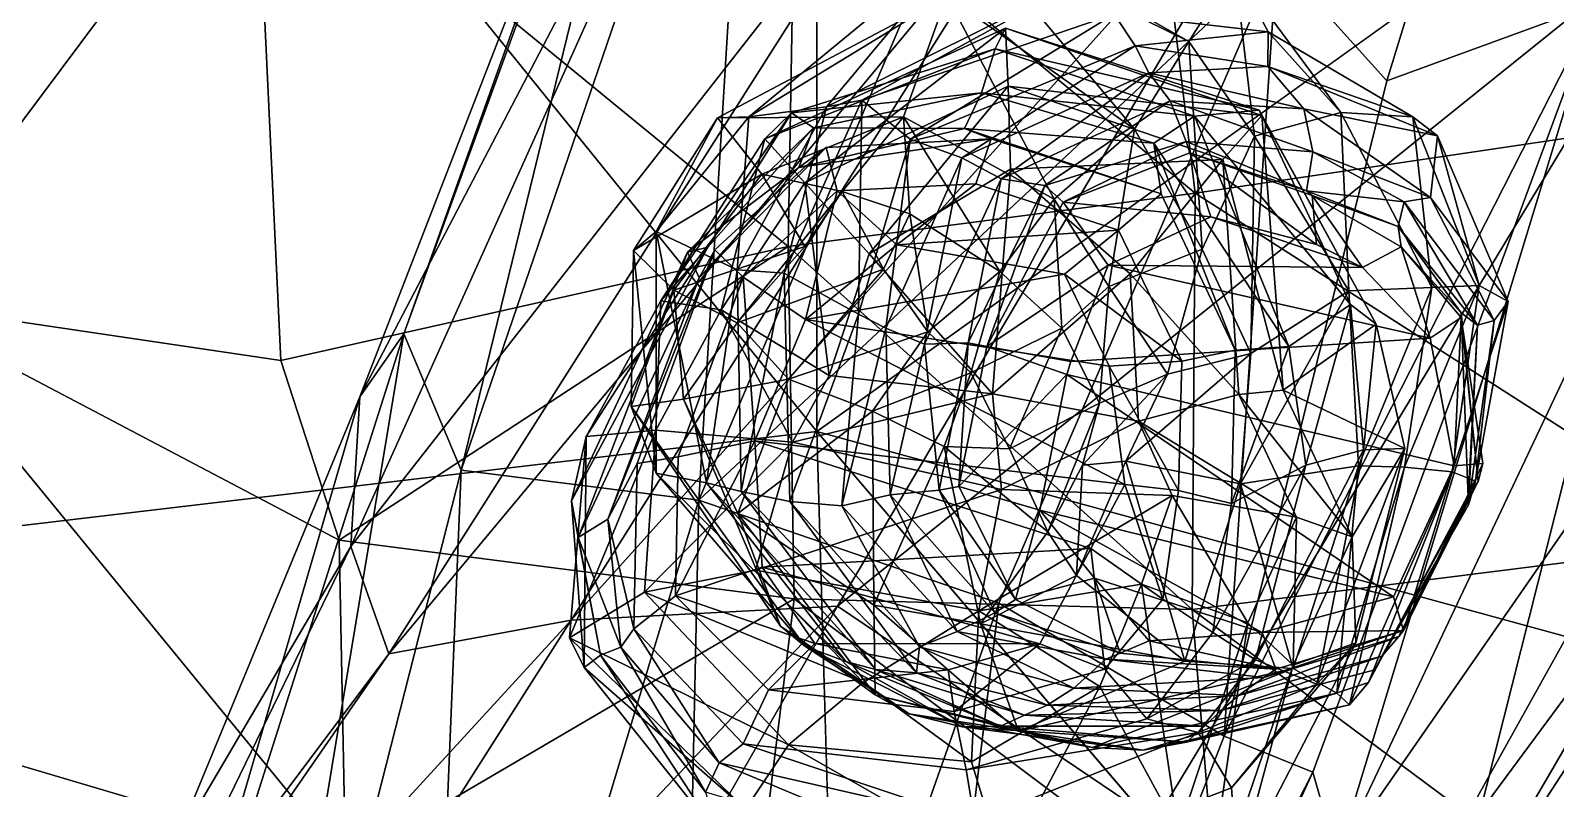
# Model space of a CAD drawing. Header units: metres. Extents: x -8 to 76, y -116 to 59.
# Drawn here: x 15.61 to 35.53, y -81.77 to -71.86 of the extents above; entities that cross this region are included whole.
import ezdxf

# ---------------------------------------------------------------- set-up
doc = ezdxf.new("R2010")
doc.units = ezdxf.units.M

msp = doc.modelspace()

# ---------------------------------------------------------------- linework, layer by layer
at = {"layer": 'jaw_lower_half'}
for points in [[(19.912, -76.652, -25.36), (20.486, -75.828, -20.017), (24.419, -65.027, -22.482)], [(25.418, -66.1, -29.073), (19.912, -76.652, -25.36), (24.419, -65.027, -22.482)], [(20.486, -75.828, -20.017), (24.234, -65.335, -17.611), (24.419, -65.027, -22.482)], [(20.486, -75.828, -20.017), (21.234, -77.61, -14.624), (24.234, -65.335, -17.611)], [(21.234, -77.61, -14.624), (25.046, -66.46, -13.622), (24.234, -65.335, -17.611)], [(35.496, -65.46, -11.374), (31.891, -70.919, -11.265), (33.332, -72.519, -12.246)], [(36.074, -71.516, -15.13), (35.496, -65.46, -11.374), (33.332, -72.519, -12.246)], [(19.793, -78.61, -32.054), (19.912, -76.652, -25.36), (25.418, -66.1, -29.073)], [(27.168, -69.174, -36.67), (19.793, -78.61, -32.054), (25.418, -66.1, -29.073)], [(25.046, -66.46, -13.622), (21.234, -77.61, -14.624), (24.341, -78.003, -11.601)], [(25.046, -66.46, -13.622), (24.341, -78.003, -11.601), (28.244, -68.788, -12.072)], [(32.464, -68.691, -43.371), (22.675, -79.574, -43.165), (28.917, -69.645, -40.757)], [(32.464, -68.691, -43.371), (26.154, -79.391, -46.079), (22.675, -79.574, -43.165)], [(32.464, -68.691, -43.371), (37.536, -70.228, -44.39), (26.154, -79.391, -46.079)], [(28.244, -68.788, -12.072), (24.341, -78.003, -11.601), (31.891, -70.919, -11.265)], [(20.29, -80.012, -37.595), (19.793, -78.61, -32.054), (27.168, -69.174, -36.67)], [(28.917, -69.645, -40.757), (20.29, -80.012, -37.595), (27.168, -69.174, -36.67)], [(22.675, -79.574, -43.165), (20.29, -80.012, -37.595), (28.917, -69.645, -40.757)], [(37.536, -70.228, -44.39), (30.308, -82.195, -47.654), (26.154, -79.391, -46.079)], [(37.536, -70.228, -44.39), (34.075, -83.957, -44.549), (30.308, -82.195, -47.654)], [(37.536, -70.228, -44.39), (40.73, -72.527, -41.909), (34.075, -83.957, -44.549)], [(31.891, -70.919, -11.265), (24.341, -78.003, -11.601), (28.261, -79.35, -11.106)], [(31.891, -70.919, -11.265), (28.261, -79.35, -11.106), (31.203, -81.089, -12.73)], [(31.891, -70.919, -11.265), (31.203, -81.089, -12.73), (33.332, -72.519, -12.246)], [(31.203, -81.089, -12.73), (36.074, -71.516, -15.13), (33.332, -72.519, -12.246)], [(32.364, -81.559, -15.783), (36.074, -71.516, -15.13), (31.203, -81.089, -12.73)], [(32.681, -82.675, -20.097), (36.074, -71.516, -15.13), (32.364, -81.559, -15.783)], [(32.681, -82.675, -20.097), (37.698, -72.06, -18.638), (36.074, -71.516, -15.13)], [(39.739, -72.495, -25.278), (37.698, -72.06, -18.638), (32.681, -82.675, -20.097)], [(33.963, -82.878, -28.316), (39.739, -72.495, -25.278), (32.681, -82.675, -20.097)], [(40.799, -73.621, -37.372), (39.739, -72.495, -25.278), (33.963, -82.878, -28.316)], [(34.075, -83.957, -44.549), (40.73, -72.527, -41.909), (40.799, -73.621, -37.372)], [(33.794, -85.384, -40.682), (40.799, -73.621, -37.372), (33.963, -82.878, -28.316)], [(34.075, -83.957, -44.549), (40.799, -73.621, -37.372), (33.794, -85.384, -40.682)], [(19.912, -76.652, -25.36), (16.412, -88.663, -18.533), (20.486, -75.828, -20.017)], [(16.412, -88.663, -18.533), (18.229, -89.429, -13.108), (20.486, -75.828, -20.017)], [(20.486, -75.828, -20.017), (18.229, -89.429, -13.108), (21.234, -77.61, -14.624)], [(19.793, -78.61, -32.054), (15.157, -88.165, -22.222), (19.912, -76.652, -25.36)], [(19.912, -76.652, -25.36), (15.157, -88.165, -22.222), (16.412, -88.663, -18.533)], [(21.234, -77.61, -14.624), (18.229, -89.429, -13.108), (20.726, -89.985, -11.015)], [(21.234, -77.61, -14.624), (20.726, -89.985, -11.015), (24.341, -78.003, -11.601)], [(24.341, -78.003, -11.601), (20.726, -89.985, -11.015), (24.058, -91.281, -10.9)], [(24.341, -78.003, -11.601), (24.058, -91.281, -10.9), (28.261, -79.35, -11.106)], [(20.29, -80.012, -37.595), (14.159, -88.197, -29.829), (19.793, -78.61, -32.054)], [(14.159, -88.197, -29.829), (15.157, -88.165, -22.222), (19.793, -78.61, -32.054)], [(26.154, -79.391, -46.079), (15.89, -90.249, -45.526), (22.675, -79.574, -43.165)], [(26.154, -79.391, -46.079), (18.667, -92.412, -48.655), (15.89, -90.249, -45.526)], [(26.154, -79.391, -46.079), (30.308, -82.195, -47.654), (18.667, -92.412, -48.655)], [(28.261, -79.35, -11.106), (24.058, -91.281, -10.9), (26.623, -92.825, -12.296)], [(28.261, -79.35, -11.106), (26.623, -92.825, -12.296), (31.203, -81.089, -12.73)], [(22.675, -79.574, -43.165), (14.219, -88.791, -38.137), (20.29, -80.012, -37.595)], [(15.89, -90.249, -45.526), (14.219, -88.791, -38.137), (22.675, -79.574, -43.165)], [(14.219, -88.791, -38.137), (14.159, -88.197, -29.829), (20.29, -80.012, -37.595)], [(32.364, -81.559, -15.783), (31.203, -81.089, -12.73), (26.623, -92.825, -12.296)], [(26.862, -93.553, -16.154), (32.364, -81.559, -15.783), (26.623, -92.825, -12.296)], [(32.681, -82.675, -20.097), (32.364, -81.559, -15.783), (26.862, -93.553, -16.154)]]:
    msp.add_3dface(points, dxfattribs=at)
at = {"layer": 'jaw_upper_half'}
for points in [[(25.882, -43.225, 50.958), (0, -45.094, 54.495), (25.882, -77.105, 43.837)], [(0, -45.094, 54.495), (0, -80.169, 47.123), (25.882, -77.105, 43.837)], [(38.259, -66.537, 10.873), (38.585, -72.836, 9.977), (30.205, -68.798, 12.833)], [(30.205, -68.798, 12.833), (30.825, -73.988, 12.932), (25.597, -69.646, 13.201)], [(30.205, -68.798, 12.833), (38.585, -72.836, 9.977), (30.825, -73.988, 12.932)], [(18.541, -68.972, 20.428), (13.732, -75.413, 22.539), (13.054, -69.669, 23.079)], [(18.541, -68.972, 20.428), (18.881, -76.176, 17.952), (13.732, -75.413, 22.539)], [(25.51, -74.684, 12.077), (18.881, -76.176, 17.952), (18.541, -68.972, 20.428)], [(25.51, -74.684, 12.077), (18.541, -68.972, 20.428), (25.597, -69.646, 13.201)], [(36.967, -69.162, 40.212), (25.882, -77.105, 43.837), (40.646, -81.152, 32.388)], [(25.597, -69.646, 13.201), (30.825, -73.988, 12.932), (25.51, -74.684, 12.077)], [(38.585, -72.836, 9.977), (37.915, -78.535, 10.093), (30.825, -73.988, 12.932)], [(30.825, -73.988, 12.932), (30.788, -79.433, 12.568), (25.51, -74.684, 12.077)], [(30.825, -73.988, 12.932), (37.915, -78.535, 10.093), (30.788, -79.433, 12.568)], [(25.51, -74.684, 12.077), (19.641, -78.526, 16.914), (18.881, -76.176, 17.952)], [(25.51, -74.684, 12.077), (25.588, -79.296, 12.524), (19.641, -78.526, 16.914)], [(25.51, -74.684, 12.077), (30.788, -79.433, 12.568), (25.588, -79.296, 12.524)], [(18.881, -76.176, 17.952), (19.641, -78.526, 16.914), (13.732, -75.413, 22.539)], [(13.732, -75.413, 22.539), (19.641, -78.526, 16.914), (19.725, -82.734, 16.582)], [(13.732, -75.413, 22.539), (19.725, -82.734, 16.582), (14.34, -81.138, 21.719)], [(25.882, -77.105, 43.837), (0, -80.169, 47.123), (26.31, -91.77, 36.527)], [(25.882, -77.105, 43.837), (32.816, -85.228, 35.912), (40.646, -81.152, 32.388)], [(25.588, -79.296, 12.524), (19.725, -82.734, 16.582), (19.641, -78.526, 16.914)], [(37.915, -78.535, 10.093), (37.213, -84.215, 10.072), (30.788, -79.433, 12.568)], [(25.588, -79.296, 12.524), (25.074, -83.47, 13.222), (19.725, -82.734, 16.582)], [(25.588, -79.296, 12.524), (31.118, -83.443, 12.285), (25.074, -83.47, 13.222)], [(25.588, -79.296, 12.524), (30.788, -79.433, 12.568), (31.118, -83.443, 12.285)], [(30.788, -79.433, 12.568), (37.213, -84.215, 10.072), (31.118, -83.443, 12.285)], [(0, -80.169, 47.123), (21.846, -97.17, 34.916), (26.31, -91.77, 36.527)], [(14.34, -81.138, 21.719), (19.568, -85.964, 16.465), (13.63, -84.272, 21.353)], [(14.34, -81.138, 21.719), (19.725, -82.734, 16.582), (19.568, -85.964, 16.465)], [(40.646, -81.152, 32.388), (32.816, -85.228, 35.912), (33.279, -87.776, 28.931)], [(38.842, -81.411, 26.951), (40.646, -81.152, 32.388), (33.279, -87.776, 28.931)], [(35.571, -88.298, 22.414), (38.842, -81.411, 26.951), (33.279, -87.776, 28.931)]]:
    msp.add_3dface(points, dxfattribs=at)
at = {"layer": 'jaw_upper_half', "invisible_edges": 1}
for points in [[(36.967, -69.162, 40.212), (25.882, -43.225, 50.958), (25.882, -77.105, 43.837)], [(32.314, -85.738, 35.957), (25.882, -77.105, 43.837), (26.31, -91.77, 36.527)], [(25.882, -77.105, 43.837), (32.314, -85.738, 35.957), (32.816, -85.228, 35.912)], [(0, -80.169, 47.123), (16.384, -96.538, 36.225), (21.846, -97.17, 34.916)], [(16.384, -96.538, 36.225), (0, -80.169, 47.123), (0, -94.643, 40.152)]]:
    msp.add_3dface(points, dxfattribs=at)
at = {"layer": 'teeth_lower_half'}
for points in [[(28.347, -71.829, -4.087), (28.211, -72.099, -5.345), (25.205, -73.28, -2.993)], [(28.347, -71.829, -4.087), (25.205, -73.28, -2.993), (25.727, -73.855, -2.319)], [(28.347, -71.829, -4.087), (25.727, -73.855, -2.319), (28.381, -72.589, -3.034)], [(31.662, -72.904, -6.246), (28.211, -72.099, -5.345), (28.347, -71.829, -4.087)], [(31.698, -72.972, -4.798), (31.662, -72.904, -6.246), (28.347, -71.829, -4.087)], [(28.347, -71.829, -4.087), (28.381, -72.589, -3.034), (31.698, -72.972, -4.798)], [(28.211, -72.099, -5.345), (25.553, -72.94, -5.599), (25.205, -73.28, -2.993)], [(28.211, -72.099, -5.345), (28.035, -72.675, -7.195), (25.553, -72.94, -5.599)], [(30.816, -72.98, -7.602), (28.035, -72.675, -7.195), (28.211, -72.099, -5.345)], [(31.662, -72.904, -6.246), (30.816, -72.98, -7.602), (28.211, -72.099, -5.345)], [(28.035, -72.675, -7.195), (25.841, -73.136, -7.516), (25.553, -72.94, -5.599)], [(28.381, -72.589, -3.034), (25.727, -73.855, -2.319), (26.568, -74.782, -2.284)], [(28.035, -72.675, -7.195), (27.812, -73.141, -9.215), (25.841, -73.136, -7.516)], [(28.381, -72.589, -3.034), (26.568, -74.782, -2.284), (28.412, -73.676, -2.408)], [(30.284, -73.334, -9.442), (27.812, -73.141, -9.215), (28.035, -72.675, -7.195)], [(30.816, -72.98, -7.602), (30.284, -73.334, -9.442), (28.035, -72.675, -7.195)], [(31.698, -72.972, -4.798), (28.381, -72.589, -3.034), (31.189, -73.547, -3.633)], [(28.381, -72.589, -3.034), (28.412, -73.676, -2.408), (31.189, -73.547, -3.633)], [(32.854, -75.446, -8.87), (30.816, -72.98, -7.602), (31.662, -72.904, -6.246)], [(32.854, -75.446, -8.87), (31.662, -72.904, -6.246), (33.19, -75.7, -6.041)], [(33.19, -75.7, -6.041), (31.662, -72.904, -6.246), (31.698, -72.972, -4.798)], [(24.459, -74.696, -5.361), (23.846, -75.397, -3.167), (25.553, -72.94, -5.599)], [(25.553, -72.94, -5.599), (23.846, -75.397, -3.167), (25.205, -73.28, -2.993)], [(25.841, -73.136, -7.516), (24.459, -74.696, -5.361), (25.553, -72.94, -5.599)], [(32.049, -75.992, -11.168), (30.284, -73.334, -9.442), (30.816, -72.98, -7.602)], [(32.854, -75.446, -8.87), (32.049, -75.992, -11.168), (30.816, -72.98, -7.602)], [(31.698, -72.972, -4.798), (31.189, -73.547, -3.633), (31.977, -76.564, -2.869)], [(33.19, -75.7, -6.041), (31.698, -72.972, -4.798), (31.977, -76.564, -2.869)], [(23.846, -75.397, -3.167), (24.635, -75.514, -1.998), (25.205, -73.28, -2.993)], [(25.841, -73.136, -7.516), (25.647, -73.652, -9.649), (24.191, -74.759, -7.518)], [(24.191, -74.759, -7.518), (24.459, -74.696, -5.361), (25.841, -73.136, -7.516)], [(25.205, -73.28, -2.993), (24.635, -75.514, -1.998), (25.727, -73.855, -2.319)], [(27.812, -73.141, -9.215), (25.647, -73.652, -9.649), (25.841, -73.136, -7.516)], [(28.161, -73.277, -11.23), (25.647, -73.652, -9.649), (27.812, -73.141, -9.215)], [(28.161, -73.277, -11.23), (26.006, -73.391, -11.741), (25.647, -73.652, -9.649)], [(30.38, -73.996, -11.397), (28.161, -73.277, -11.23), (27.812, -73.141, -9.215)], [(30.38, -73.996, -11.397), (27.812, -73.141, -9.215), (30.284, -73.334, -9.442)], [(26.006, -73.391, -11.741), (24.548, -74.731, -11.77), (24.346, -75.097, -9.648)], [(26.006, -73.391, -11.741), (24.346, -75.097, -9.648), (25.647, -73.652, -9.649)], [(31.348, -76.04, -12.508), (30.38, -73.996, -11.397), (30.284, -73.334, -9.442)], [(32.049, -75.992, -11.168), (31.348, -76.04, -12.508), (30.284, -73.334, -9.442)], [(24.346, -75.097, -9.648), (24.191, -74.759, -7.518), (25.647, -73.652, -9.649)], [(28.412, -73.676, -2.408), (26.568, -74.782, -2.284), (28.176, -76.614, -2.234)], [(28.412, -73.676, -2.408), (28.176, -76.614, -2.234), (29.976, -75.043, -1.994)], [(31.189, -73.547, -3.633), (28.412, -73.676, -2.408), (29.976, -75.043, -1.994)], [(31.189, -73.547, -3.633), (29.976, -75.043, -1.994), (31.398, -76.62, -2.267)], [(31.189, -73.547, -3.633), (31.398, -76.62, -2.267), (31.977, -76.564, -2.869)], [(25.727, -73.855, -2.319), (24.635, -75.514, -1.998), (26.046, -76.375, -2.042)], [(25.727, -73.855, -2.319), (26.046, -76.375, -2.042), (26.568, -74.782, -2.284)], [(27.96, -73.867, -13.557), (26.93, -74.666, -14.404), (26.147, -73.957, -13.963)], [(29.823, -74.471, -13.697), (26.93, -74.666, -14.404), (27.96, -73.867, -13.557)], [(26.147, -73.957, -13.963), (25.734, -75.641, -14.541), (24.921, -75.085, -13.988)], [(26.147, -73.957, -13.963), (26.93, -74.666, -14.404), (25.734, -75.641, -14.541)], [(29.823, -74.471, -13.697), (29.12, -75.048, -14.44), (26.93, -74.666, -14.404)], [(30.65, -76.186, -14.591), (29.12, -75.048, -14.44), (29.823, -74.471, -13.697)], [(22.679, -78.014, -5.353), (22.867, -77.17, -3.327), (24.459, -74.696, -5.361)], [(24.191, -74.759, -7.518), (22.679, -78.014, -5.353), (24.459, -74.696, -5.361)], [(24.459, -74.696, -5.361), (22.867, -77.17, -3.327), (23.846, -75.397, -3.167)], [(26.93, -74.666, -14.404), (29.12, -75.048, -14.44), (25.734, -75.641, -14.541)], [(22.763, -78.49, -7.192), (22.679, -78.014, -5.353), (24.191, -74.759, -7.518)], [(24.346, -75.097, -9.648), (22.763, -78.49, -7.192), (24.191, -74.759, -7.518)], [(23.534, -77.524, -11.464), (23.152, -78.25, -9.428), (24.548, -74.731, -11.77)], [(24.548, -74.731, -11.77), (23.152, -78.25, -9.428), (24.346, -75.097, -9.648)], [(26.568, -74.782, -2.284), (26.046, -76.375, -2.042), (28.176, -76.614, -2.234)], [(23.152, -78.25, -9.428), (22.763, -78.49, -7.192), (24.346, -75.097, -9.648)], [(24.921, -75.085, -13.988), (25.072, -77.229, -14.406), (24.071, -77.435, -13.742)], [(24.921, -75.085, -13.988), (25.734, -75.641, -14.541), (25.072, -77.229, -14.406)], [(29.12, -75.048, -14.44), (29.703, -76.25, -15.008), (25.734, -75.641, -14.541)], [(29.976, -75.043, -1.994), (28.176, -76.614, -2.234), (30.084, -76.97, -1.951)], [(30.65, -76.186, -14.591), (29.703, -76.25, -15.008), (29.12, -75.048, -14.44)], [(29.976, -75.043, -1.994), (30.084, -76.97, -1.951), (31.398, -76.62, -2.267)], [(23.846, -75.397, -3.167), (22.867, -77.17, -3.327), (23.778, -77.088, -2.491)], [(23.846, -75.397, -3.167), (23.778, -77.088, -2.491), (24.635, -75.514, -1.998)], [(32.271, -77.544, -11.31), (32.049, -75.992, -11.168), (32.854, -75.446, -8.87)], [(32.271, -77.544, -11.31), (32.854, -75.446, -8.87), (33.024, -77.344, -9.187)], [(33.024, -77.344, -9.187), (32.854, -75.446, -8.87), (33.19, -75.7, -6.041)], [(24.635, -75.514, -1.998), (23.778, -77.088, -2.491), (25.564, -77.245, -2.072)], [(24.635, -75.514, -1.998), (25.564, -77.245, -2.072), (26.046, -76.375, -2.042)], [(25.734, -75.641, -14.541), (29.909, -77.8, -15.134), (25.072, -77.229, -14.406)], [(25.734, -75.641, -14.541), (29.703, -76.25, -15.008), (29.909, -77.8, -15.134)], [(33.565, -77.329, -6.023), (33.19, -75.7, -6.041), (31.977, -76.564, -2.869)], [(33.024, -77.344, -9.187), (33.19, -75.7, -6.041), (33.565, -77.329, -6.023)], [(31.302, -78.048, -12.644), (31.348, -76.04, -12.508), (32.049, -75.992, -11.168)], [(31.302, -78.048, -12.644), (32.049, -75.992, -11.168), (32.271, -77.544, -11.31)], [(29.703, -76.25, -15.008), (30.65, -76.186, -14.591), (30.61, -77.878, -14.707)], [(29.703, -76.25, -15.008), (30.61, -77.878, -14.707), (29.909, -77.8, -15.134)], [(26.046, -76.375, -2.042), (25.564, -77.245, -2.072), (28.176, -76.614, -2.234)], [(28.296, -77.863, -2.985), (28.176, -76.614, -2.234), (25.564, -77.245, -2.072)], [(30.084, -76.97, -1.951), (28.176, -76.614, -2.234), (28.296, -77.863, -2.985)], [(31.398, -76.62, -2.267), (30.084, -76.97, -1.951), (32.151, -78.227, -2.901)], [(32.875, -78.485, -3.64), (31.977, -76.564, -2.869), (31.398, -76.62, -2.267)], [(32.875, -78.485, -3.64), (31.398, -76.62, -2.267), (32.151, -78.227, -2.901)], [(33.565, -77.329, -6.023), (31.977, -76.564, -2.869), (32.875, -78.485, -3.64)], [(22.651, -79.802, -3.163), (23.633, -79.208, -2.003), (23.778, -77.088, -2.491)], [(22.867, -77.17, -3.327), (22.651, -79.802, -3.163), (23.778, -77.088, -2.491)], [(23.778, -77.088, -2.491), (23.633, -79.208, -2.003), (25.564, -77.245, -2.072)], [(30.524, -77.943, -2.409), (30.084, -76.97, -1.951), (28.296, -77.863, -2.985)], [(30.084, -76.97, -1.951), (30.524, -77.943, -2.409), (32.151, -78.227, -2.901)], [(22.843, -80.193, -5.32), (22.651, -79.802, -3.163), (22.867, -77.17, -3.327)], [(22.843, -80.193, -5.32), (22.867, -77.17, -3.327), (22.679, -78.014, -5.353)], [(25.564, -77.245, -2.072), (23.633, -79.208, -2.003), (25.081, -78.921, -1.561)], [(25.072, -77.229, -14.406), (24.036, -79.253, -13.748), (24.071, -77.435, -13.742)], [(25.072, -77.229, -14.406), (25.168, -78.878, -14.401), (24.036, -79.253, -13.748)], [(25.072, -77.229, -14.406), (29.461, -78.637, -14.883), (25.168, -78.878, -14.401)], [(25.072, -77.229, -14.406), (29.909, -77.8, -15.134), (29.461, -78.637, -14.883)], [(25.564, -77.245, -2.072), (25.081, -78.921, -1.561), (28.296, -77.863, -2.985)], [(31.615, -80.09, -10.664), (32.271, -77.544, -11.31), (33.024, -77.344, -9.187)], [(31.615, -80.09, -10.664), (33.024, -77.344, -9.187), (32.415, -80.41, -8.769)], [(32.415, -80.41, -8.769), (33.024, -77.344, -9.187), (33.565, -77.329, -6.023)], [(32.415, -80.41, -8.769), (33.565, -77.329, -6.023), (32.925, -79.87, -5.666)], [(32.925, -79.87, -5.666), (33.565, -77.329, -6.023), (32.875, -78.485, -3.64)], [(23.493, -79.687, -11.467), (23.152, -78.25, -9.428), (23.534, -77.524, -11.464)], [(31.057, -79.733, -12.246), (31.302, -78.048, -12.644), (32.271, -77.544, -11.31)], [(31.057, -79.733, -12.246), (32.271, -77.544, -11.31), (31.615, -80.09, -10.664)], [(28.296, -77.863, -2.985), (25.081, -78.921, -1.561), (27.999, -79.451, -2.222)], [(28.296, -77.863, -2.985), (27.999, -79.451, -2.222), (30.524, -77.943, -2.409)], [(29.909, -77.8, -15.134), (30.405, -79.299, -14.367), (29.461, -78.637, -14.883)], [(29.909, -77.8, -15.134), (30.61, -77.878, -14.707), (30.405, -79.299, -14.367)], [(23.056, -80.029, -7.229), (22.843, -80.193, -5.32), (22.679, -78.014, -5.353)], [(23.056, -80.029, -7.229), (22.679, -78.014, -5.353), (22.763, -78.49, -7.192)], [(30.524, -77.943, -2.409), (27.999, -79.451, -2.222), (30.126, -79.101, -2.253)], [(30.524, -77.943, -2.409), (30.126, -79.101, -2.253), (31.516, -79.608, -2.472)], [(30.524, -77.943, -2.409), (31.516, -79.608, -2.472), (32.151, -78.227, -2.901)], [(23.322, -79.925, -9.328), (22.763, -78.49, -7.192), (23.152, -78.25, -9.428)], [(23.493, -79.687, -11.467), (23.322, -79.925, -9.328), (23.152, -78.25, -9.428)], [(32.104, -80.163, -3.252), (32.151, -78.227, -2.901), (31.516, -79.608, -2.472)], [(32.104, -80.163, -3.252), (32.875, -78.485, -3.64), (32.151, -78.227, -2.901)], [(23.322, -79.925, -9.328), (23.056, -80.029, -7.229), (22.763, -78.49, -7.192)], [(32.925, -79.87, -5.666), (32.875, -78.485, -3.64), (32.104, -80.163, -3.252)], [(29.461, -78.637, -14.883), (28.798, -79.881, -14.434), (25.168, -78.878, -14.401)], [(29.461, -78.637, -14.883), (29.645, -80.214, -14.083), (28.798, -79.881, -14.434)], [(29.461, -78.637, -14.883), (30.405, -79.299, -14.367), (29.645, -80.214, -14.083)], [(25.168, -78.878, -14.401), (25.857, -79.878, -14.095), (24.036, -79.253, -13.748)], [(25.168, -78.878, -14.401), (28.798, -79.881, -14.434), (25.857, -79.878, -14.095)], [(25.081, -78.921, -1.561), (23.633, -79.208, -2.003), (26.489, -80.39, -1.553)], [(25.081, -78.921, -1.561), (26.489, -80.39, -1.553), (27.999, -79.451, -2.222)], [(25.513, -81.203, -1.802), (23.633, -79.208, -2.003), (22.651, -79.802, -3.163)], [(23.633, -79.208, -2.003), (25.513, -81.203, -1.802), (26.489, -80.39, -1.553)], [(24.036, -79.253, -13.748), (25.857, -79.878, -14.095), (25.253, -80.484, -13.557)], [(30.126, -79.101, -2.253), (27.999, -79.451, -2.222), (29.579, -80.44, -2.172)], [(30.126, -79.101, -2.253), (29.579, -80.44, -2.172), (30.603, -82.327, -2.07)], [(30.126, -79.101, -2.253), (30.603, -82.327, -2.07), (31.516, -79.608, -2.472)], [(27.999, -79.451, -2.222), (26.489, -80.39, -1.553), (27.903, -81.427, -2.349)], [(27.999, -79.451, -2.222), (27.903, -81.427, -2.349), (29.579, -80.44, -2.172)], [(23.493, -79.687, -11.467), (24.606, -81.44, -8.985), (23.322, -79.925, -9.328)], [(24.921, -81.191, -11.1), (24.606, -81.44, -8.985), (23.493, -79.687, -11.467)], [(30.925, -83.629, -3.671), (31.516, -79.608, -2.472), (30.603, -82.327, -2.07)], [(30.925, -83.629, -3.671), (32.104, -80.163, -3.252), (31.516, -79.608, -2.472)], [(22.843, -80.193, -5.32), (24.951, -82.043, -2.353), (22.651, -79.802, -3.163)], [(22.651, -79.802, -3.163), (24.951, -82.043, -2.353), (25.513, -81.203, -1.802)], [(25.857, -79.878, -14.095), (27.6, -80.222, -14.251), (25.253, -80.484, -13.557)], [(28.798, -79.881, -14.434), (27.6, -80.222, -14.251), (25.857, -79.878, -14.095)], [(28.798, -79.881, -14.434), (27.676, -80.766, -13.704), (27.6, -80.222, -14.251)], [(28.798, -79.881, -14.434), (29.645, -80.214, -14.083), (27.676, -80.766, -13.704)], [(31.057, -79.733, -12.246), (31.615, -80.09, -10.664), (30.195, -80.864, -11.742)], [(31.299, -81.765, -8.476), (32.415, -80.41, -8.769), (32.925, -79.87, -5.666)], [(31.299, -81.765, -8.476), (32.925, -79.87, -5.666), (31.378, -82.857, -5.856)], [(31.378, -82.857, -5.856), (32.925, -79.87, -5.666), (32.104, -80.163, -3.252)], [(23.056, -80.029, -7.229), (24.614, -82.417, -4.99), (22.843, -80.193, -5.32)], [(23.322, -79.925, -9.328), (24.428, -81.822, -6.951), (23.056, -80.029, -7.229)], [(24.428, -81.822, -6.951), (24.614, -82.417, -4.99), (23.056, -80.029, -7.229)], [(24.606, -81.44, -8.985), (24.428, -81.822, -6.951), (23.322, -79.925, -9.328)], [(30.195, -80.864, -11.742), (31.615, -80.09, -10.664), (30.864, -81.044, -10.291)], [(31.615, -80.09, -10.664), (32.415, -80.41, -8.769), (30.864, -81.044, -10.291)], [(24.614, -82.417, -4.99), (24.951, -82.043, -2.353), (22.843, -80.193, -5.32)], [(27.6, -80.222, -14.251), (27.676, -80.766, -13.704), (25.253, -80.484, -13.557)], [(31.378, -82.857, -5.856), (32.104, -80.163, -3.252), (30.925, -83.629, -3.671)], [(26.489, -80.39, -1.553), (25.513, -81.203, -1.802), (27.903, -81.427, -2.349)], [(29.579, -80.44, -2.172), (27.903, -81.427, -2.349), (28.332, -82.816, -2.412)], [(29.579, -80.44, -2.172), (28.332, -82.816, -2.412), (30.603, -82.327, -2.07)], [(30.864, -81.044, -10.291), (32.415, -80.41, -8.769), (31.299, -81.765, -8.476)], [(30.864, -81.044, -10.291), (27.832, -81.531, -11.276), (30.195, -80.864, -11.742)], [(30.864, -81.044, -10.291), (27.945, -82.201, -9.057), (27.832, -81.531, -11.276)], [(27.945, -82.201, -9.057), (24.606, -81.44, -8.985), (24.921, -81.191, -11.1)], [(27.945, -82.201, -9.057), (24.921, -81.191, -11.1), (27.832, -81.531, -11.276)], [(28.332, -82.816, -2.412), (25.513, -81.203, -1.802), (24.951, -82.043, -2.353)], [(25.513, -81.203, -1.802), (28.332, -82.816, -2.412), (27.903, -81.427, -2.349)], [(28.22, -82.954, -7.241), (24.428, -81.822, -6.951), (24.606, -81.44, -8.985)], [(28.22, -82.954, -7.241), (24.606, -81.44, -8.985), (27.945, -82.201, -9.057)], [(31.378, -82.857, -5.856), (28.22, -82.954, -7.241), (31.299, -81.765, -8.476)]]:
    msp.add_3dface(points, dxfattribs=at)
at = {"layer": 'teeth_lower_half', "invisible_edges": 1}
for points in [[(28.161, -73.277, -11.23), (26.147, -73.957, -13.963), (26.006, -73.391, -11.741)], [(26.147, -73.957, -13.963), (28.161, -73.277, -11.23), (27.96, -73.867, -13.557)], [(28.161, -73.277, -11.23), (29.823, -74.471, -13.697), (27.96, -73.867, -13.557)], [(29.823, -74.471, -13.697), (28.161, -73.277, -11.23), (30.38, -73.996, -11.397)], [(26.006, -73.391, -11.741), (24.921, -75.085, -13.988), (24.548, -74.731, -11.77)], [(24.921, -75.085, -13.988), (26.006, -73.391, -11.741), (26.147, -73.957, -13.963)], [(31.348, -76.04, -12.508), (29.823, -74.471, -13.697), (30.38, -73.996, -11.397)], [(29.823, -74.471, -13.697), (31.348, -76.04, -12.508), (30.65, -76.186, -14.591)], [(24.921, -75.085, -13.988), (23.534, -77.524, -11.464), (24.548, -74.731, -11.77)], [(23.534, -77.524, -11.464), (24.921, -75.085, -13.988), (24.071, -77.435, -13.742)], [(31.302, -78.048, -12.644), (30.65, -76.186, -14.591), (31.348, -76.04, -12.508)], [(30.65, -76.186, -14.591), (31.302, -78.048, -12.644), (30.61, -77.878, -14.707)], [(24.071, -77.435, -13.742), (23.493, -79.687, -11.467), (23.534, -77.524, -11.464)], [(23.493, -79.687, -11.467), (24.071, -77.435, -13.742), (24.036, -79.253, -13.748)], [(30.61, -77.878, -14.707), (31.057, -79.733, -12.246), (30.405, -79.299, -14.367)], [(31.057, -79.733, -12.246), (30.61, -77.878, -14.707), (31.302, -78.048, -12.644)], [(24.036, -79.253, -13.748), (24.921, -81.191, -11.1), (23.493, -79.687, -11.467)], [(24.921, -81.191, -11.1), (24.036, -79.253, -13.748), (25.253, -80.484, -13.557)], [(31.057, -79.733, -12.246), (29.645, -80.214, -14.083), (30.405, -79.299, -14.367)], [(29.645, -80.214, -14.083), (31.057, -79.733, -12.246), (30.195, -80.864, -11.742)], [(29.645, -80.214, -14.083), (27.832, -81.531, -11.276), (27.676, -80.766, -13.704)], [(27.832, -81.531, -11.276), (29.645, -80.214, -14.083), (30.195, -80.864, -11.742)], [(25.253, -80.484, -13.557), (27.832, -81.531, -11.276), (24.921, -81.191, -11.1)], [(27.832, -81.531, -11.276), (25.253, -80.484, -13.557), (27.676, -80.766, -13.704)], [(30.864, -81.044, -10.291), (28.22, -82.954, -7.241), (27.945, -82.201, -9.057)], [(28.22, -82.954, -7.241), (30.864, -81.044, -10.291), (31.299, -81.765, -8.476)]]:
    msp.add_3dface(points, dxfattribs=at)
at = {"layer": 'teeth_upper_half'}
for points in [[(27.897, -70.595, 1.932), (27.581, -71.407, 1.167), (24.995, -72.99, 2.827)], [(27.897, -70.595, 1.932), (24.995, -72.99, 2.827), (26.011, -72.859, 4.554)], [(29.33, -71.203, 4.56), (27.897, -70.595, 1.932), (26.011, -72.859, 4.554)], [(30.032, -73.151, -0.136), (27.581, -71.407, 1.167), (27.897, -70.595, 1.932)], [(30.745, -72.005, 0.936), (30.032, -73.151, -0.136), (27.897, -70.595, 1.932)], [(30.745, -72.005, 0.936), (27.897, -70.595, 1.932), (29.33, -71.203, 4.56)], [(31.342, -71.056, 2.251), (30.745, -72.005, 0.936), (29.33, -71.203, 4.56)], [(31.778, -71.878, 5.236), (31.342, -71.056, 2.251), (29.767, -71.646, 5.682)], [(31.602, -73.245, 0.436), (30.745, -72.005, 0.936), (31.342, -71.056, 2.251)], [(32.729, -72.934, 1.498), (31.342, -71.056, 2.251), (31.778, -71.878, 5.236)], [(32.729, -72.934, 1.498), (31.602, -73.245, 0.436), (31.342, -71.056, 2.251)], [(29.33, -71.203, 4.56), (26.011, -72.859, 4.554), (26.47, -72.772, 5.994)], [(29.767, -71.646, 5.682), (29.33, -71.203, 4.56), (26.47, -72.772, 5.994)], [(27.581, -71.407, 1.167), (24.586, -73.002, 2.256), (24.995, -72.99, 2.827)], [(27.581, -71.407, 1.167), (27.017, -72.989, 0.947), (24.586, -73.002, 2.256)], [(27.581, -71.407, 1.167), (28.982, -74.068, -0.096), (27.017, -72.989, 0.947)], [(27.581, -71.407, 1.167), (30.032, -73.151, -0.136), (28.982, -74.068, -0.096)], [(29.767, -71.646, 5.682), (26.47, -72.772, 5.994), (27.103, -73.281, 7.954)], [(30.043, -72.063, 7.211), (29.767, -71.646, 5.682), (27.103, -73.281, 7.954)], [(31.778, -71.878, 5.236), (29.767, -71.646, 5.682), (30.043, -72.063, 7.211)], [(31.778, -71.878, 5.236), (30.043, -72.063, 7.211), (31.775, -72.332, 6.972)], [(33.67, -72.991, 3.514), (31.778, -71.878, 5.236), (31.775, -72.332, 6.972)], [(33.67, -72.991, 3.514), (32.729, -72.934, 1.498), (31.778, -71.878, 5.236)], [(30.043, -72.063, 7.211), (27.103, -73.281, 7.954), (27.777, -73.526, 9.195)], [(30.221, -72.417, 8.596), (30.043, -72.063, 7.211), (27.777, -73.526, 9.195)], [(30.919, -74.723, -0.742), (30.032, -73.151, -0.136), (30.745, -72.005, 0.936)], [(31.775, -72.332, 6.972), (30.043, -72.063, 7.211), (30.221, -72.417, 8.596)], [(31.602, -73.245, 0.436), (30.919, -74.723, -0.742), (30.745, -72.005, 0.936)], [(30.221, -72.417, 8.596), (27.777, -73.526, 9.195), (28.291, -73.801, 10.647)], [(30.498, -72.783, 10.361), (30.221, -72.417, 8.596), (28.291, -73.801, 10.647)], [(32.247, -72.885, 8.315), (31.775, -72.332, 6.972), (30.221, -72.417, 8.596)], [(32.247, -72.885, 8.315), (30.221, -72.417, 8.596), (30.498, -72.783, 10.361)], [(33.993, -73.24, 6.127), (31.775, -72.332, 6.972), (32.247, -72.885, 8.315)], [(33.993, -73.24, 6.127), (33.67, -72.991, 3.514), (31.775, -72.332, 6.972)], [(24.995, -72.99, 2.827), (24.842, -74.993, 5.506), (26.011, -72.859, 4.554)], [(26.011, -72.859, 4.554), (24.842, -74.993, 5.506), (25.454, -75.036, 6.612)], [(26.011, -72.859, 4.554), (25.454, -75.036, 6.612), (26.47, -72.772, 5.994)], [(26.47, -72.772, 5.994), (25.454, -75.036, 6.612), (26.428, -75.573, 9.406)], [(26.47, -72.772, 5.994), (26.428, -75.573, 9.406), (27.103, -73.281, 7.954)], [(30.498, -72.783, 10.361), (28.291, -73.801, 10.647), (28.861, -73.89, 11.904)], [(30.709, -73.315, 11.48), (30.498, -72.783, 10.361), (28.861, -73.89, 11.904)], [(32.365, -73.446, 9.964), (30.498, -72.783, 10.361), (30.709, -73.315, 11.48)], [(32.365, -73.446, 9.964), (32.247, -72.885, 8.315), (30.498, -72.783, 10.361)], [(33.993, -73.24, 6.127), (32.247, -72.885, 8.315), (33.9, -74.044, 7.96)], [(33.9, -74.044, 7.96), (32.247, -72.885, 8.315), (32.365, -73.446, 9.964)], [(24.586, -73.002, 2.256), (23.486, -74.738, 2.728), (23.785, -74.49, 3.468)], [(25.166, -73.742, 1.234), (23.486, -74.738, 2.728), (24.586, -73.002, 2.256)], [(24.586, -73.002, 2.256), (23.785, -74.49, 3.468), (24.995, -72.99, 2.827)], [(24.995, -72.99, 2.827), (23.785, -74.49, 3.468), (24.842, -74.993, 5.506)], [(27.017, -72.989, 0.947), (25.166, -73.742, 1.234), (24.586, -73.002, 2.256)], [(27.017, -72.989, 0.947), (26.214, -73.965, 0.778), (25.166, -73.742, 1.234)], [(27.017, -72.989, 0.947), (27.098, -74.258, 0.571), (26.214, -73.965, 0.778)], [(27.017, -72.989, 0.947), (28.272, -75.013, 0.145), (27.098, -74.258, 0.571)], [(27.017, -72.989, 0.947), (28.982, -74.068, -0.096), (28.272, -75.013, 0.145)], [(32.729, -72.934, 1.498), (32.835, -75.264, 0.439), (31.602, -73.245, 0.436)], [(33.919, -75.221, 1.819), (32.729, -72.934, 1.498), (33.67, -72.991, 3.514)], [(32.835, -75.264, 0.439), (32.729, -72.934, 1.498), (33.919, -75.221, 1.819)], [(33.919, -75.221, 1.819), (33.67, -72.991, 3.514), (34.536, -75.194, 3.31)], [(34.536, -75.194, 3.31), (33.67, -72.991, 3.514), (33.993, -73.24, 6.127)], [(27.103, -73.281, 7.954), (26.428, -75.573, 9.406), (26.786, -75.755, 9.438)], [(27.103, -73.281, 7.954), (26.786, -75.755, 9.438), (27.777, -73.526, 9.195)], [(30.709, -73.315, 11.48), (28.861, -73.89, 11.904), (29.099, -74.108, 12.505)], [(30.032, -73.151, -0.136), (29.696, -75.208, -0.66), (28.982, -74.068, -0.096)], [(30.756, -73.463, 11.841), (30.709, -73.315, 11.48), (29.099, -74.108, 12.505)], [(30.032, -73.151, -0.136), (30.919, -74.723, -0.742), (29.696, -75.208, -0.66)], [(32.279, -73.959, 11.03), (30.709, -73.315, 11.48), (30.756, -73.463, 11.841)], [(32.365, -73.446, 9.964), (30.709, -73.315, 11.48), (32.279, -73.959, 11.03)], [(31.554, -76.084, -0.694), (30.919, -74.723, -0.742), (31.602, -73.245, 0.436)], [(31.602, -73.245, 0.436), (32.835, -75.264, 0.439), (31.554, -76.084, -0.694)], [(34.916, -75.407, 5.435), (33.993, -73.24, 6.127), (33.9, -74.044, 7.96)], [(34.536, -75.194, 3.31), (33.993, -73.24, 6.127), (34.916, -75.407, 5.435)], [(31.029, -74.296, 13.642), (30.756, -73.463, 11.841), (29.099, -74.108, 12.505)], [(32.41, -74.66, 13.291), (32.356, -74.019, 11.637), (30.756, -73.463, 11.841)], [(32.41, -74.66, 13.291), (30.756, -73.463, 11.841), (31.029, -74.296, 13.642)], [(32.356, -74.019, 11.637), (32.279, -73.959, 11.03), (30.756, -73.463, 11.841)], [(33.555, -74.104, 9.606), (32.365, -73.446, 9.964), (32.279, -73.959, 11.03)], [(33.9, -74.044, 7.96), (32.365, -73.446, 9.964), (33.555, -74.104, 9.606)], [(26.786, -75.755, 9.438), (27.288, -75.964, 10.887), (27.777, -73.526, 9.195)], [(27.777, -73.526, 9.195), (27.288, -75.964, 10.887), (28.291, -73.801, 10.647)], [(24.013, -75.259, 1.487), (23.486, -74.738, 2.728), (25.166, -73.742, 1.234)], [(25.166, -73.742, 1.234), (25.727, -74.688, 0.931), (24.013, -75.259, 1.487)], [(25.166, -73.742, 1.234), (26.214, -73.965, 0.778), (25.727, -74.688, 0.931)], [(27.288, -75.964, 10.887), (27.859, -75.944, 12.18), (28.291, -73.801, 10.647)], [(28.291, -73.801, 10.647), (27.859, -75.944, 12.18), (28.861, -73.89, 11.904)], [(27.859, -75.944, 12.18), (28.106, -75.994, 12.676), (28.861, -73.89, 11.904)], [(28.861, -73.89, 11.904), (28.106, -75.994, 12.676), (29.099, -74.108, 12.505)], [(26.214, -73.965, 0.778), (26.753, -74.981, 0.771), (24.841, -75.684, 0.703)], [(24.841, -75.684, 0.703), (25.727, -74.688, 0.931), (26.214, -73.965, 0.778)], [(26.214, -73.965, 0.778), (27.098, -74.258, 0.571), (26.753, -74.981, 0.771)], [(28.106, -75.994, 12.676), (29.691, -74.931, 14.202), (29.099, -74.108, 12.505)], [(28.982, -74.068, -0.096), (29.083, -75.755, 0.237), (28.272, -75.013, 0.145)], [(29.696, -75.208, -0.66), (29.083, -75.755, 0.237), (28.982, -74.068, -0.096)], [(31.029, -74.296, 13.642), (29.099, -74.108, 12.505), (29.691, -74.931, 14.202)], [(33.478, -74.426, 10.497), (32.279, -73.959, 11.03), (32.356, -74.019, 11.637)], [(33.555, -74.104, 9.606), (32.279, -73.959, 11.03), (33.478, -74.426, 10.497)], [(33.515, -74.689, 11.266), (32.356, -74.019, 11.637), (33.013, -74.959, 13.019)], [(33.013, -74.959, 13.019), (32.356, -74.019, 11.637), (32.41, -74.66, 13.291)], [(33.515, -74.689, 11.266), (33.478, -74.426, 10.497), (32.356, -74.019, 11.637)], [(34.514, -75.716, 8.873), (33.555, -74.104, 9.606), (33.478, -74.426, 10.497)], [(34.733, -75.656, 7.538), (33.9, -74.044, 7.96), (33.555, -74.104, 9.606)], [(34.733, -75.656, 7.538), (33.555, -74.104, 9.606), (34.514, -75.716, 8.873)], [(34.916, -75.407, 5.435), (33.9, -74.044, 7.96), (34.733, -75.656, 7.538)], [(27.098, -74.258, 0.571), (27.334, -75.8, 0.589), (26.753, -74.981, 0.771)], [(27.098, -74.258, 0.571), (28.272, -75.013, 0.145), (27.334, -75.8, 0.589)], [(31.029, -74.296, 13.642), (29.691, -74.931, 14.202), (33.013, -74.959, 13.019)], [(33.013, -74.959, 13.019), (32.41, -74.66, 13.291), (31.029, -74.296, 13.642)], [(23.486, -74.738, 2.728), (23.785, -77.65, 3.541), (23.785, -74.49, 3.468)], [(23.785, -74.49, 3.468), (24.44, -77.777, 5.048), (24.842, -74.993, 5.506)], [(23.785, -77.65, 3.541), (24.44, -77.777, 5.048), (23.785, -74.49, 3.468)], [(34.302, -75.554, 9.966), (33.478, -74.426, 10.497), (33.515, -74.689, 11.266)], [(34.514, -75.716, 8.873), (33.478, -74.426, 10.497), (34.302, -75.554, 9.966)], [(25.727, -74.688, 0.931), (24.841, -75.684, 0.703), (24.013, -75.259, 1.487)], [(33.515, -74.689, 11.266), (33.013, -74.959, 13.019), (33.895, -75.886, 12.752)], [(34.302, -75.615, 10.772), (33.515, -74.689, 11.266), (33.895, -75.886, 12.752)], [(34.302, -75.554, 9.966), (33.515, -74.689, 11.266), (34.302, -75.615, 10.772)], [(23.458, -76.78, 2.587), (23.785, -77.65, 3.541), (23.486, -74.738, 2.728)], [(24.013, -75.259, 1.487), (23.458, -76.78, 2.587), (23.486, -74.738, 2.728)], [(30.919, -74.723, -0.742), (30.465, -76.355, -0.348), (29.696, -75.208, -0.66)], [(30.919, -74.723, -0.742), (31.554, -76.084, -0.694), (30.465, -76.355, -0.348)], [(24.44, -77.777, 5.048), (24.895, -77.889, 6.375), (24.842, -74.993, 5.506)], [(26.753, -74.981, 0.771), (25.513, -76.419, 0.163), (24.841, -75.684, 0.703)], [(24.842, -74.993, 5.506), (24.895, -77.889, 6.375), (25.454, -75.036, 6.612)], [(24.895, -77.889, 6.375), (25.529, -78.023, 8.148), (25.454, -75.036, 6.612)], [(25.454, -75.036, 6.612), (25.529, -78.023, 8.148), (26.428, -75.573, 9.406)], [(26.753, -74.981, 0.771), (27.334, -75.8, 0.589), (25.513, -76.419, 0.163)], [(28.272, -75.013, 0.145), (27.897, -76.34, 0.299), (27.334, -75.8, 0.589)], [(28.272, -75.013, 0.145), (29.083, -75.755, 0.237), (27.897, -76.34, 0.299)], [(28.106, -75.994, 12.676), (29.2, -76.188, 14.22), (29.691, -74.931, 14.202)], [(29.691, -74.931, 14.202), (29.2, -76.188, 14.22), (33.895, -75.886, 12.752)], [(33.013, -74.959, 13.019), (29.691, -74.931, 14.202), (33.895, -75.886, 12.752)], [(24.142, -76.684, 1.34), (23.458, -76.78, 2.587), (24.013, -75.259, 1.487)], [(24.013, -75.259, 1.487), (24.841, -75.684, 0.703), (24.142, -76.684, 1.34)], [(29.578, -76.734, -0.433), (29.083, -75.755, 0.237), (29.696, -75.208, -0.66)], [(29.696, -75.208, -0.66), (30.465, -76.355, -0.348), (29.578, -76.734, -0.433)], [(32.835, -75.264, 0.439), (31.418, -77.789, -0.717), (31.554, -76.084, -0.694)], [(31.418, -77.789, -0.717), (32.835, -75.264, 0.439), (32.959, -77.555, 0.879)], [(32.959, -77.555, 0.879), (32.835, -75.264, 0.439), (33.919, -75.221, 1.819)], [(32.959, -77.555, 0.879), (33.919, -75.221, 1.819), (33.559, -77.574, 1.856)], [(33.559, -77.574, 1.856), (33.919, -75.221, 1.819), (34.536, -75.194, 3.31)], [(33.559, -77.574, 1.856), (34.536, -75.194, 3.31), (34.184, -77.635, 3.495)], [(34.184, -77.635, 3.495), (34.536, -75.194, 3.31), (34.916, -75.407, 5.435)], [(34.184, -77.635, 3.495), (34.916, -75.407, 5.435), (34.49, -77.754, 5.326)], [(34.49, -77.754, 5.326), (34.916, -75.407, 5.435), (34.733, -75.656, 7.538)], [(24.841, -75.684, 0.703), (25.513, -76.419, 0.163), (24.142, -76.684, 1.34)], [(25.529, -78.023, 8.148), (26.21, -78.078, 9.557), (26.428, -75.573, 9.406)], [(26.428, -75.573, 9.406), (26.21, -78.078, 9.557), (26.786, -75.755, 9.438)], [(34.302, -75.615, 10.772), (33.895, -75.886, 12.752), (34.21, -77.553, 12.591)], [(34.585, -77.524, 10.601), (34.302, -75.615, 10.772), (34.21, -77.553, 12.591)], [(34.523, -77.76, 9.793), (34.302, -75.554, 9.966), (34.302, -75.615, 10.772)], [(34.392, -77.97, 8.657), (34.514, -75.716, 8.873), (34.302, -75.554, 9.966)], [(34.392, -77.97, 8.657), (34.302, -75.554, 9.966), (34.523, -77.76, 9.793)], [(34.523, -77.76, 9.793), (34.302, -75.615, 10.772), (34.585, -77.524, 10.601)], [(34.49, -77.754, 5.326), (34.733, -75.656, 7.538), (34.397, -78.066, 7.151)], [(34.397, -78.066, 7.151), (34.733, -75.656, 7.538), (34.514, -75.716, 8.873)], [(27.334, -75.8, 0.589), (26.609, -76.838, -0.03), (25.513, -76.419, 0.163)], [(26.21, -78.078, 9.557), (26.839, -77.935, 11.029), (26.786, -75.755, 9.438)], [(27.334, -75.8, 0.589), (27.897, -76.34, 0.299), (26.609, -76.838, -0.03)], [(26.786, -75.755, 9.438), (26.839, -77.935, 11.029), (27.288, -75.964, 10.887)], [(29.083, -75.755, 0.237), (28.4, -77.331, -0.198), (27.897, -76.34, 0.299)], [(29.083, -75.755, 0.237), (29.578, -76.734, -0.433), (28.4, -77.331, -0.198)], [(34.397, -78.066, 7.151), (34.514, -75.716, 8.873), (34.392, -77.97, 8.657)], [(26.839, -77.935, 11.029), (27.482, -77.873, 12.275), (27.288, -75.964, 10.887)], [(27.288, -75.964, 10.887), (27.482, -77.873, 12.275), (27.859, -75.944, 12.18)], [(27.482, -77.873, 12.275), (27.738, -77.826, 12.734), (27.859, -75.944, 12.18)], [(27.859, -75.944, 12.18), (27.738, -77.826, 12.734), (28.106, -75.994, 12.676)], [(27.738, -77.826, 12.734), (29.148, -76.36, 14.23), (28.106, -75.994, 12.676)], [(28.106, -75.994, 12.676), (29.148, -76.36, 14.23), (29.2, -76.188, 14.22)], [(31.554, -76.084, -0.694), (29.918, -77.493, -0.827), (30.465, -76.355, -0.348)], [(31.554, -76.084, -0.694), (31.418, -77.789, -0.717), (29.918, -77.493, -0.827)], [(25.513, -76.419, 0.163), (24.85, -78.179, 1.256), (24.142, -76.684, 1.34)], [(25.513, -76.419, 0.163), (26.609, -76.838, -0.03), (24.85, -78.179, 1.256)], [(27.897, -76.34, 0.299), (27.548, -77.303, 0.099), (26.609, -76.838, -0.03)], [(27.897, -76.34, 0.299), (28.4, -77.331, -0.198), (27.548, -77.303, 0.099)], [(27.738, -77.826, 12.734), (28.796, -78.135, 14.278), (29.148, -76.36, 14.23)], [(29.148, -76.36, 14.23), (28.796, -78.135, 14.278), (33.417, -79.266, 13.003)], [(29.148, -76.36, 14.23), (33.417, -79.266, 13.003), (34.21, -77.553, 12.591)], [(30.465, -76.355, -0.348), (29.918, -77.493, -0.827), (29.354, -77.544, -0.548)], [(30.465, -76.355, -0.348), (29.354, -77.544, -0.548), (29.578, -76.734, -0.433)], [(25.41, -79.652, 2.029), (23.458, -76.78, 2.587), (24.142, -76.684, 1.34)], [(24.85, -78.179, 1.256), (25.41, -79.652, 2.029), (24.142, -76.684, 1.34)], [(25.728, -79.912, 3.094), (23.785, -77.65, 3.541), (23.458, -76.78, 2.587)], [(25.41, -79.652, 2.029), (25.728, -79.912, 3.094), (23.458, -76.78, 2.587)], [(26.609, -76.838, -0.03), (26.628, -79.378, 0.751), (24.85, -78.179, 1.256)], [(26.609, -76.838, -0.03), (27.548, -77.303, 0.099), (26.628, -79.378, 0.751)], [(29.578, -76.734, -0.433), (28.902, -78.417, -0.339), (28.4, -77.331, -0.198)], [(28.902, -78.417, -0.339), (29.578, -76.734, -0.433), (29.354, -77.544, -0.548)], [(27.548, -77.303, 0.099), (28.023, -79.619, 0.159), (26.628, -79.378, 0.751)], [(27.548, -77.303, 0.099), (28.902, -78.417, -0.339), (28.023, -79.619, 0.159)], [(28.4, -77.331, -0.198), (28.902, -78.417, -0.339), (27.548, -77.303, 0.099)], [(29.918, -77.493, -0.827), (30.689, -80.11, -0.521), (29.276, -78.988, -0.597)], [(29.918, -77.493, -0.827), (29.276, -78.988, -0.597), (29.354, -77.544, -0.548)], [(29.918, -77.493, -0.827), (31.418, -77.789, -0.717), (30.689, -80.11, -0.521)], [(26.263, -80.113, 4.145), (24.44, -77.777, 5.048), (23.785, -77.65, 3.541)], [(25.728, -79.912, 3.094), (26.263, -80.113, 4.145), (23.785, -77.65, 3.541)], [(29.354, -77.544, -0.548), (29.276, -78.988, -0.597), (28.902, -78.417, -0.339)], [(31.418, -77.789, -0.717), (32.959, -77.555, 0.879), (32.108, -80.203, 0.683)], [(32.108, -80.203, 0.683), (32.959, -77.555, 0.879), (32.678, -80.528, 2.284)], [(32.959, -77.555, 0.879), (33.559, -77.574, 1.856), (32.678, -80.528, 2.284)], [(32.678, -80.528, 2.284), (33.559, -77.574, 1.856), (32.844, -80.679, 3.961)], [(33.559, -77.574, 1.856), (34.184, -77.635, 3.495), (32.844, -80.679, 3.961)], [(32.844, -80.679, 3.961), (34.184, -77.635, 3.495), (33.09, -80.389, 5.72)], [(34.184, -77.635, 3.495), (34.49, -77.754, 5.326), (33.09, -80.389, 5.72)], [(33.547, -79.71, 10.817), (34.21, -77.553, 12.591), (33.417, -79.266, 13.003)], [(33.547, -79.71, 10.817), (34.585, -77.524, 10.601), (34.21, -77.553, 12.591)], [(34.523, -77.76, 9.793), (34.585, -77.524, 10.601), (33.547, -79.71, 10.817)], [(26.263, -80.113, 4.145), (26.649, -80.22, 5.545), (24.44, -77.777, 5.048)], [(26.649, -80.22, 5.545), (24.895, -77.889, 6.375), (24.44, -77.777, 5.048)], [(24.895, -77.889, 6.375), (27.185, -80.26, 7.3), (25.529, -78.023, 8.148)], [(26.649, -80.22, 5.545), (27.185, -80.26, 7.3), (24.895, -77.889, 6.375)], [(26.839, -77.935, 11.029), (28.209, -79.475, 11.822), (27.482, -77.873, 12.275)], [(28.479, -79.301, 12.585), (27.738, -77.826, 12.734), (27.482, -77.873, 12.275)], [(28.209, -79.475, 11.822), (28.479, -79.301, 12.585), (27.482, -77.873, 12.275)], [(28.479, -79.301, 12.585), (28.796, -78.135, 14.278), (27.738, -77.826, 12.734)], [(31.418, -77.789, -0.717), (32.108, -80.203, 0.683), (30.689, -80.11, -0.521)], [(33.09, -80.389, 5.72), (34.49, -77.754, 5.326), (33.171, -80.224, 7.339)], [(34.49, -77.754, 5.326), (34.397, -78.066, 7.151), (33.171, -80.224, 7.339)], [(33.487, -79.788, 10.272), (34.523, -77.76, 9.793), (33.547, -79.71, 10.817)], [(34.392, -77.97, 8.657), (34.523, -77.76, 9.793), (33.487, -79.788, 10.272)], [(27.185, -80.26, 7.3), (27.224, -79.921, 8.997), (25.529, -78.023, 8.148)], [(25.529, -78.023, 8.148), (27.224, -79.921, 8.997), (26.21, -78.078, 9.557)], [(26.21, -78.078, 9.557), (27.717, -79.719, 10.577), (26.839, -77.935, 11.029)], [(27.224, -79.921, 8.997), (27.717, -79.719, 10.577), (26.21, -78.078, 9.557)], [(27.717, -79.719, 10.577), (28.209, -79.475, 11.822), (26.839, -77.935, 11.029)], [(33.171, -80.224, 7.339), (34.397, -78.066, 7.151), (33.264, -80.044, 8.909)], [(34.397, -78.066, 7.151), (34.392, -77.97, 8.657), (33.264, -80.044, 8.909)], [(33.264, -80.044, 8.909), (34.392, -77.97, 8.657), (33.487, -79.788, 10.272)], [(24.85, -78.179, 1.256), (26.628, -79.378, 0.751), (26.647, -80.549, 1.353)], [(26.647, -80.549, 1.353), (25.41, -79.652, 2.029), (24.85, -78.179, 1.256)], [(29.51, -79.024, 14.041), (28.796, -78.135, 14.278), (28.479, -79.301, 12.585)], [(28.796, -78.135, 14.278), (29.51, -79.024, 14.041), (31.701, -79.732, 13.218)], [(28.796, -78.135, 14.278), (31.701, -79.732, 13.218), (33.417, -79.266, 13.003)], [(28.902, -78.417, -0.339), (29.276, -78.988, -0.597), (28.023, -79.619, 0.159)], [(29.276, -78.988, -0.597), (30.689, -80.11, -0.521), (28.023, -79.619, 0.159)], [(29.847, -80.005, 12.12), (29.51, -79.024, 14.041), (28.479, -79.301, 12.585)], [(30.223, -79.845, 13.658), (29.51, -79.024, 14.041), (29.847, -80.005, 12.12)], [(29.51, -79.024, 14.041), (30.223, -79.845, 13.658), (31.701, -79.732, 13.218)], [(33.547, -79.71, 10.817), (33.417, -79.266, 13.003), (31.701, -79.732, 13.218)], [(26.628, -79.378, 0.751), (28.518, -81.025, 0.58), (26.647, -80.549, 1.353)], [(26.628, -79.378, 0.751), (28.023, -79.619, 0.159), (28.518, -81.025, 0.58)], [(29.659, -80.083, 11.322), (28.209, -79.475, 11.822), (27.717, -79.719, 10.577)], [(29.847, -80.005, 12.12), (28.479, -79.301, 12.585), (28.209, -79.475, 11.822)], [(29.847, -80.005, 12.12), (28.209, -79.475, 11.822), (29.659, -80.083, 11.322)], [(27.09, -80.797, 2.545), (25.41, -79.652, 2.029), (26.647, -80.549, 1.353)], [(27.09, -80.797, 2.545), (25.728, -79.912, 3.094), (25.41, -79.652, 2.029)], [(28.023, -79.619, 0.159), (30.689, -80.11, -0.521), (28.518, -81.025, 0.58)], [(29.24, -80.461, 10.067), (27.717, -79.719, 10.577), (27.224, -79.921, 8.997)], [(29.659, -80.083, 11.322), (27.717, -79.719, 10.577), (29.24, -80.461, 10.067)], [(31.878, -80.215, 11.358), (30.223, -79.845, 13.658), (29.847, -80.005, 12.12)], [(31.878, -80.215, 11.358), (31.701, -79.732, 13.218), (30.223, -79.845, 13.658)], [(33.487, -79.788, 10.272), (31.39, -80.558, 9.389), (33.264, -80.044, 8.909)], [(33.487, -79.788, 10.272), (31.724, -80.323, 10.755), (31.39, -80.558, 9.389)], [(33.547, -79.71, 10.817), (31.701, -79.732, 13.218), (31.878, -80.215, 11.358)], [(33.547, -79.71, 10.817), (31.878, -80.215, 11.358), (31.724, -80.323, 10.755)], [(33.547, -79.71, 10.817), (31.724, -80.323, 10.755), (33.487, -79.788, 10.272)], [(27.782, -80.968, 3.73), (25.728, -79.912, 3.094), (27.09, -80.797, 2.545)], [(27.782, -80.968, 3.73), (26.263, -80.113, 4.145), (25.728, -79.912, 3.094)], [(28.89, -80.684, 8.417), (27.224, -79.921, 8.997), (27.185, -80.26, 7.3)], [(29.24, -80.461, 10.067), (27.224, -79.921, 8.997), (28.89, -80.684, 8.417)], [(31.724, -80.323, 10.755), (29.659, -80.083, 11.322), (29.24, -80.461, 10.067)], [(31.878, -80.215, 11.358), (29.847, -80.005, 12.12), (29.659, -80.083, 11.322)], [(31.878, -80.215, 11.358), (29.659, -80.083, 11.322), (31.724, -80.323, 10.755)], [(33.264, -80.044, 8.909), (31.166, -80.755, 7.833), (33.171, -80.224, 7.339)], [(33.264, -80.044, 8.909), (31.39, -80.558, 9.389), (31.166, -80.755, 7.833)], [(28.282, -80.957, 5.116), (26.649, -80.22, 5.545), (26.263, -80.113, 4.145)], [(28.282, -80.957, 5.116), (26.263, -80.113, 4.145), (27.782, -80.968, 3.73)], [(28.596, -80.817, 6.811), (27.185, -80.26, 7.3), (26.649, -80.22, 5.545)], [(28.596, -80.817, 6.811), (26.649, -80.22, 5.545), (28.282, -80.957, 5.116)], [(28.89, -80.684, 8.417), (27.185, -80.26, 7.3), (28.596, -80.817, 6.811)], [(32.108, -80.203, 0.683), (28.518, -81.025, 0.58), (30.689, -80.11, -0.521)], [(32.108, -80.203, 0.683), (29.484, -81.24, 1.93), (28.518, -81.025, 0.58)], [(32.678, -80.528, 2.284), (29.484, -81.24, 1.93), (32.108, -80.203, 0.683)], [(31.39, -80.558, 9.389), (29.24, -80.461, 10.067), (28.89, -80.684, 8.417)], [(31.724, -80.323, 10.755), (29.24, -80.461, 10.067), (31.39, -80.558, 9.389)], [(33.09, -80.389, 5.72), (30.713, -81.17, 4.538), (32.844, -80.679, 3.961)], [(29.484, -81.24, 1.93), (26.647, -80.549, 1.353), (28.518, -81.025, 0.58)], [(29.484, -81.24, 1.93), (27.09, -80.797, 2.545), (26.647, -80.549, 1.353)], [(31.166, -80.755, 7.833), (28.89, -80.684, 8.417), (28.596, -80.817, 6.811)], [(31.39, -80.558, 9.389), (28.89, -80.684, 8.417), (31.166, -80.755, 7.833)], [(32.678, -80.528, 2.284), (30.146, -81.272, 3.018), (29.484, -81.24, 1.93)], [(32.844, -80.679, 3.961), (30.146, -81.272, 3.018), (32.678, -80.528, 2.284)], [(32.844, -80.679, 3.961), (30.713, -81.17, 4.538), (30.146, -81.272, 3.018)], [(30.146, -81.272, 3.018), (27.09, -80.797, 2.545), (29.484, -81.24, 1.93)], [(30.146, -81.272, 3.018), (27.782, -80.968, 3.73), (27.09, -80.797, 2.545)], [(30.949, -80.957, 6.23), (28.596, -80.817, 6.811), (28.282, -80.957, 5.116)], [(31.166, -80.755, 7.833), (28.596, -80.817, 6.811), (30.949, -80.957, 6.23)], [(30.713, -81.17, 4.538), (28.282, -80.957, 5.116), (27.782, -80.968, 3.73)], [(30.713, -81.17, 4.538), (27.782, -80.968, 3.73), (30.146, -81.272, 3.018)], [(30.949, -80.957, 6.23), (28.282, -80.957, 5.116), (30.713, -81.17, 4.538)]]:
    msp.add_3dface(points, dxfattribs=at)
for points, invisible_edges in [([(33.895, -75.886, 12.752), (29.148, -76.36, 14.23), (34.21, -77.553, 12.591)], 1), ([(29.148, -76.36, 14.23), (33.895, -75.886, 12.752), (29.2, -76.188, 14.22)], 1), ([(31.166, -80.755, 7.833), (33.09, -80.389, 5.72), (33.171, -80.224, 7.339)], 1), ([(33.09, -80.389, 5.72), (30.949, -80.957, 6.23), (30.713, -81.17, 4.538)], 1), ([(30.949, -80.957, 6.23), (33.09, -80.389, 5.72), (31.166, -80.755, 7.833)], 3)]:
    msp.add_3dface(points, dxfattribs=dict(at, invisible_edges=invisible_edges))

doc.saveas('drawing.dxf')
